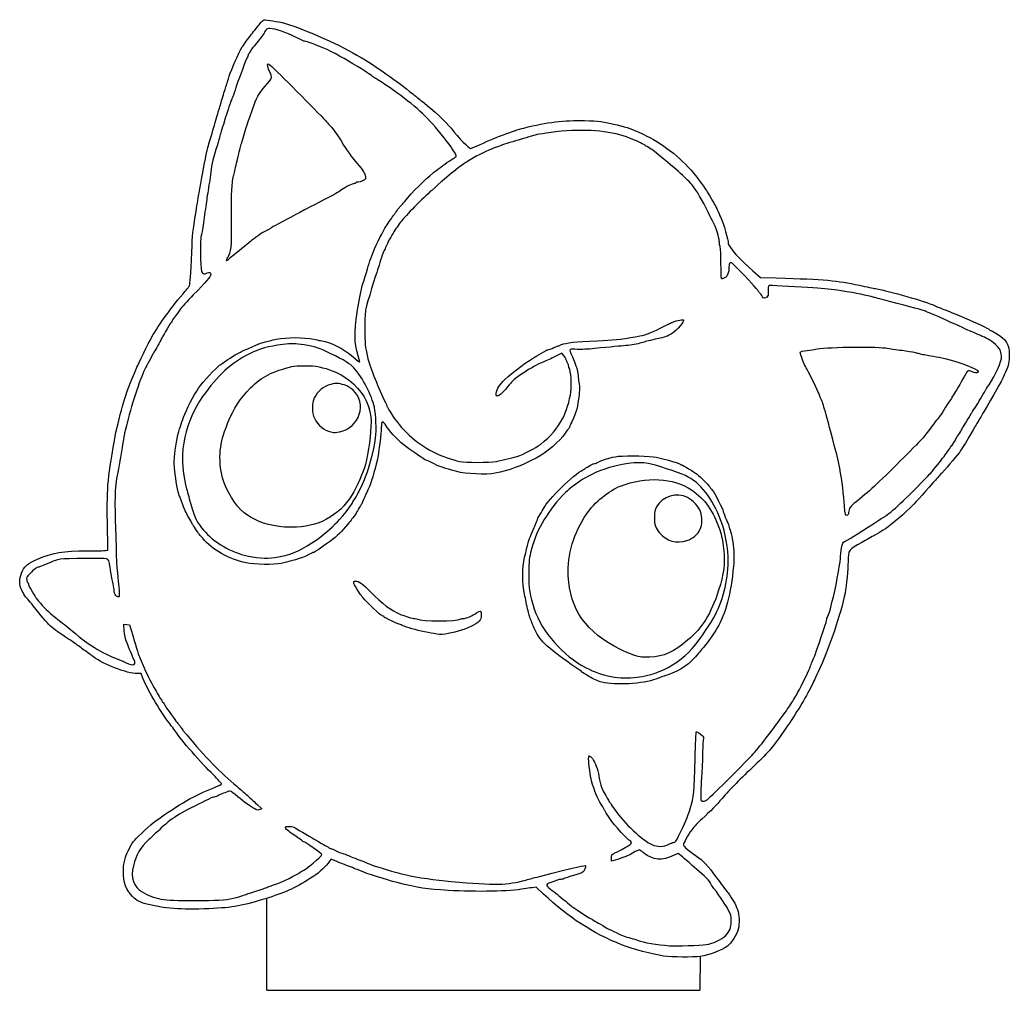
# Model space of a CAD drawing. Header units: millimetres. Extents: x -16 to 167, y 0 to 179.
import ezdxf

# ---------------------------------------------------------------- set-up
doc = ezdxf.new("R2010")
doc.units = ezdxf.units.MM
doc.layers.get('0').update_dxf_attribs({"linetype": 'CONTINUOUS'})

msp = doc.modelspace()

# ---------------------------------------------------------------- linework, layer by layer
for p, q in [((119.8, 133.02), (121.18, 131.84)), ((121.18, 131.84), (124.08, 131.75)), ((84.47, 117.85), (83.28, 117.22)), ((84.85, 117.39), (84.47, 117.85)), ((0.59, 81.45), (0.53, 86.63)), ((0.19, 81.37), (0.59, 81.45)), ((3.66, 66.53), (3.58, 67.73)), ((3.58, 67.73), (4.11, 67.69)), ((4.11, 67.69), (4.63, 67.64)), ((4.63, 67.64), (4.92, 66.62)), ((61.12, 65.94), (61.12, 65.94)), ((6.75, 58.61), (6.07, 58.61)), ((7.11, 57.76), (6.75, 58.61)), ((91.88, 57.03), (91.88, 57.03)), ((28.13, 34.49), (29.06, 33.64)), ((29.06, 33.64), (28.69, 33.48)), ((41.87, 24.33), (41.59, 23.92)), ((42.61, 24.01), (41.87, 24.33)), ((93.64, 23.97), (93.65, 24.55)), ((94.08, 24.06), (93.64, 23.97)), ((105.98, 25.37), (105.25, 25.02)), ((106.77, 24.73), (105.98, 25.37)), ((79.74, 19.13), (78.99, 19.04)), ((81.09, 17.86), (79.74, 19.13)), ((30, 0.09), (30, 17.09)), ((111.16, 8.53), (111.16, 8.53)), ((110.03, 6.35), (110, 0.09)), ((30, 0.09), (110, 0.09))]:
    msp.add_line(p, q)
for points in [[(28.72, 178.72), (29.04, 179.13), (29.4, 179.45), (29.53, 179.45)], [(29.53, 179.45), (29.91, 179.45), (32.3, 179.07), (32.81, 178.93)], [(27.1, 176.72), (27.67, 177.42), (28.39, 178.32), (28.72, 178.72)], [(29.81, 177.54), (29.67, 177.36), (29.56, 177.17), (29.56, 177.11)], [(30.62, 177.85), (30.18, 177.87), (30.01, 177.81), (29.81, 177.54)], [(35.26, 176.25), (33.69, 177.06), (31.48, 177.82), (30.62, 177.85)], [(32.81, 178.93), (36.09, 178.08), (42.9, 175.12), (46.63, 172.92)], [(25.45, 174.43), (25.8, 174.99), (26.54, 176.02), (27.1, 176.72)], [(29.56, 177.11), (29.55, 176.97), (28.14, 175.13), (27.39, 174.3)], [(36.84, 175.52), (36.76, 175.52), (36.05, 175.85), (35.26, 176.25)], [(39.1, 174.79), (38.55, 175.03), (37.04, 175.52), (36.84, 175.52)], [(23.04, 169), (23.48, 170.45), (24.71, 173.24), (25.45, 174.43)], [(27.39, 174.3), (27.09, 173.96), (26.85, 173.58), (26.84, 173.45)], [(40.01, 174.42), (39.75, 174.52), (39.34, 174.69), (39.1, 174.79)], [(45.86, 171.34), (43.82, 172.6), (41.17, 174), (40.01, 174.42)], [(26.31, 172.37), (26.16, 172.12), (25.85, 171.34), (25.61, 170.63)], [(26.57, 173.01), (26.57, 172.91), (26.45, 172.62), (26.31, 172.37)], [(26.7, 173.21), (26.63, 173.21), (26.57, 173.12), (26.57, 173.01)], [(26.84, 173.45), (26.84, 173.32), (26.78, 173.21), (26.7, 173.21)], [(46.63, 172.92), (47.25, 172.56), (47.78, 172.26), (47.81, 172.26)], [(47.81, 172.26), (47.88, 172.26), (50.81, 170.3), (51.96, 169.48)], [(25.61, 170.63), (25.37, 169.92), (25.07, 169.1), (24.94, 168.8)], [(30.57, 169.75), (30.18, 170.6), (30.02, 171.31), (30.23, 171.31)], [(30.23, 171.31), (30.31, 171.31), (30.76, 170.96), (31.22, 170.52)], [(31.22, 170.52), (32.49, 169.34), (40.45, 161.28), (41, 160.62)], [(49.53, 168.99), (49.08, 169.35), (48.42, 169.77), (45.86, 171.34)], [(22.35, 166.83), (22.57, 167.46), (22.88, 168.44), (23.04, 169)], [(24.94, 168.8), (24.81, 168.5), (24.51, 167.67), (24.28, 166.96)], [(29.71, 167.19), (30.28, 167.82), (30.78, 168.5), (30.82, 168.7)], [(30.82, 168.7), (30.86, 168.93), (30.77, 169.33), (30.57, 169.75)], [(50.11, 168.59), (50.07, 168.59), (49.8, 168.77), (49.53, 168.99)], [(54.74, 165.43), (53.46, 166.39), (50.23, 168.59), (50.11, 168.59)], [(51.96, 169.48), (54.11, 167.97), (55.34, 167.04), (56.97, 165.74)], [(21.54, 164.18), (21.78, 165), (22.14, 166.19), (22.35, 166.83)], [(24.28, 166.96), (24.06, 166.24), (23.8, 165.48), (23.71, 165.26)], [(27.39, 163.03), (28.01, 164.94), (28.56, 165.92), (29.71, 167.19)], [(23.71, 165.26), (23.62, 165.04), (23.47, 164.68), (23.37, 164.45)], [(63.31, 156.89), (60.07, 161.05), (58.5, 162.61), (54.74, 165.43)], [(56.97, 165.74), (57.67, 165.18), (58.47, 164.54), (58.75, 164.32)], [(20.91, 162.08), (21.02, 162.41), (21.31, 163.36), (21.54, 164.18)], [(23.37, 164.45), (23.19, 164.02), (23.02, 163.5), (21.96, 160.1)], [(26.84, 161.43), (26.91, 161.6), (27.16, 162.32), (27.39, 163.03)], [(58.75, 164.32), (60.77, 162.71), (63.1, 160.53), (64.02, 159.39)], [(20.44, 160.45), (20.58, 161.01), (20.8, 161.74), (20.91, 162.08)], [(25.55, 157.39), (26.25, 159.87), (26.5, 160.64), (26.84, 161.43)], [(19.63, 157.67), (19.93, 158.64), (20.29, 159.89), (20.44, 160.45)], [(21.96, 160.1), (21.58, 158.89), (21.27, 157.85), (21.27, 157.78)], [(41, 160.62), (41.26, 160.31), (41.58, 159.94), (41.72, 159.81)], [(41.72, 159.81), (42.1, 159.43), (43.53, 157.46), (43.77, 157)], [(64.02, 159.39), (65.5, 157.56), (67.31, 155.69), (67.6, 155.69)], [(68.83, 156.15), (71.86, 157.56), (75.51, 158.95), (77.49, 159.45)], [(77.49, 159.45), (81.82, 160.54), (84.88, 160.91), (88.69, 160.81)], [(88.69, 160.81), (91.39, 160.74), (91.98, 160.66), (94.71, 160.02)], [(94.71, 160.02), (96.68, 159.55), (97.41, 159.29), (99.41, 158.35)], [(18.9, 155.09), (19.01, 155.55), (19.34, 156.71), (19.63, 157.67)], [(21.27, 157.78), (21.27, 157.71), (21.05, 156.98), (20.79, 156.16)], [(25.21, 156.24), (25.27, 156.42), (25.42, 156.94), (25.55, 157.39)], [(76.81, 157.33), (75.95, 157.1), (73.68, 156.39), (73.31, 156.23)], [(78.91, 157.95), (78.16, 157.71), (77.72, 157.58), (76.81, 157.33)], [(80.27, 158.28), (79.9, 158.22), (79.28, 158.07), (78.91, 157.95)], [(84.41, 158.84), (82.86, 158.71), (82.35, 158.64), (80.27, 158.28)], [(97, 157.59), (94.03, 158.82), (89.58, 159.27), (84.41, 158.84)], [(97.61, 157.35), (97.45, 157.41), (97.17, 157.52), (97, 157.59)], [(99.89, 156.2), (99.88, 156.3), (98.33, 157.08), (97.61, 157.35)], [(99.41, 158.35), (103.06, 156.63), (106.21, 154.2), (108.86, 151.07)], [(20.79, 156.16), (20.17, 154.27), (19.79, 152.67), (19.62, 151.29)], [(24.4, 152.98), (24.82, 154.82), (25.01, 155.6), (25.21, 156.24)], [(43.77, 157), (44.07, 156.4), (45.54, 154.23), (46.04, 153.64)], [(64.99, 154.29), (64.99, 154.52), (64.22, 155.73), (63.31, 156.89)], [(67.6, 155.69), (67.73, 155.69), (68.28, 155.9), (68.83, 156.15)], [(71.85, 155.7), (71.07, 155.45), (68.56, 154.23), (67.85, 153.74)], [(73.31, 156.23), (72.8, 156.02), (72.42, 155.88), (71.85, 155.7)], [(100.03, 156.1), (99.95, 156.1), (99.89, 156.15), (99.89, 156.2)], [(105.52, 151.83), (103.05, 154.02), (100.38, 156.1), (100.03, 156.1)], [(17.48, 147.48), (17.73, 149.02), (18.7, 154.2), (18.9, 155.09)], [(46.04, 153.64), (47.68, 151.7), (47.99, 151.27), (48.15, 150.7)], [(62.89, 152.79), (63.34, 153.13), (63.99, 153.56), (64.35, 153.74)], [(64.35, 153.74), (64.71, 153.93), (64.99, 154.16), (64.99, 154.29)], [(67.85, 153.74), (67.51, 153.51), (67.02, 153.21), (66.76, 153.07)], [(23.85, 150.6), (23.92, 150.9), (24.17, 151.97), (24.4, 152.98)], [(55.96, 146.46), (57.83, 148.63), (59.65, 150.36), (61.48, 151.73)], [(66.76, 153.07), (65.84, 152.57), (63.84, 150.94), (60.45, 147.92)], [(61.48, 151.73), (61.81, 151.97), (62.44, 152.45), (62.89, 152.79)], [(106.92, 150.6), (106.82, 150.68), (106.2, 151.23), (105.52, 151.83)], [(19.62, 151.29), (19.55, 150.69), (19.44, 149.86), (19.37, 149.45)], [(23.47, 142.66), (23.44, 147.55), (23.52, 149.24), (23.85, 150.6)], [(48.2, 150.04), (48.11, 149.81), (47.3, 149.45), (46.86, 149.45)], [(48.15, 150.7), (48.22, 150.45), (48.24, 150.15), (48.2, 150.04)], [(108.67, 148.78), (108.23, 149.31), (107.18, 150.4), (106.92, 150.6)], [(108.86, 151.07), (109.44, 150.39), (111.29, 147.86), (111.29, 147.76)], [(19.37, 149.45), (19.15, 148.05), (18.95, 146.67), (18.83, 145.85)], [(46.14, 149.18), (45.8, 149.18), (44.53, 148.55), (43.8, 148.01)], [(46.46, 149.31), (46.41, 149.24), (46.27, 149.18), (46.14, 149.18)], [(46.86, 149.45), (46.69, 149.45), (46.51, 149.39), (46.46, 149.31)], [(111.59, 143.75), (110.36, 146.25), (109.4, 147.89), (108.67, 148.78)], [(16.91, 144.02), (17.14, 145.4), (17.4, 146.96), (17.48, 147.48)], [(43.8, 148.01), (43.11, 147.51), (42.58, 147.21), (39.47, 145.61)], [(54.49, 144.77), (54.63, 144.92), (55.29, 145.68), (55.96, 146.46)], [(60.45, 147.92), (58.81, 146.46), (55.57, 143.18), (54.79, 142.18)], [(111.29, 147.76), (111.29, 147.74), (111.64, 147.15), (112.06, 146.45)], [(112.06, 146.45), (112.48, 145.75), (112.99, 144.81), (113.19, 144.36)], [(18.83, 145.85), (18.77, 145.4), (18.65, 144.55), (18.56, 143.95)], [(39.47, 145.61), (38.31, 145.02), (36.93, 144.3), (36.41, 144.02)], [(53.92, 144.01), (54.1, 144.27), (54.35, 144.62), (54.49, 144.77)], [(16.12, 136.48), (16.27, 140.07), (16.27, 140.12), (16.91, 144.02)], [(18.56, 143.95), (18.35, 142.47), (18.18, 141.24), (18.05, 140.35)], [(22.77, 135.5), (23.46, 136.67), (23.49, 137.06), (23.47, 142.66)], [(36.41, 144.02), (35.54, 143.54), (34.75, 143.13), (32, 141.67)], [(52.81, 142.46), (53.05, 142.83), (53.33, 143.22), (53.43, 143.33)], [(53.43, 143.33), (53.53, 143.43), (53.75, 143.74), (53.92, 144.01)], [(112.94, 141), (112.88, 141.13), (112.27, 142.36), (111.59, 143.75)], [(113.19, 144.36), (113.4, 143.91), (113.69, 143.27), (113.84, 142.93)], [(113.84, 142.93), (114.36, 141.77), (115.23, 138.76), (115.23, 138.13)], [(30.62, 140.88), (30.42, 140.74), (30.23, 140.62), (30.19, 140.62)], [(32, 141.67), (31.44, 141.38), (30.82, 141.02), (30.62, 140.88)], [(49.62, 136.41), (50.33, 138.17), (51.47, 140.46), (52.04, 141.3)], [(52.04, 141.3), (52.23, 141.56), (52.57, 142.08), (52.81, 142.46)], [(54.79, 142.18), (54.38, 141.66), (53.71, 140.68), (53.31, 140.01)], [(113.6, 138.33), (113.6, 138.74), (113.14, 140.59), (112.94, 141)], [(17.83, 139.44), (17.78, 139.35), (17.73, 138.04), (17.73, 136.54)], [(18.05, 140.35), (17.99, 139.94), (17.89, 139.53), (17.83, 139.44)], [(27.76, 139.09), (27.56, 138.96), (27.19, 138.68), (26.95, 138.46)], [(28.31, 139.5), (28.21, 139.41), (27.96, 139.22), (27.76, 139.09)], [(30.19, 140.62), (30.07, 140.62), (28.5, 139.69), (28.31, 139.5)], [(53.31, 140.01), (52.62, 138.88), (52.44, 138.53), (51.92, 137.34)], [(26.95, 138.46), (26.39, 137.96), (24.41, 136.36), (23.66, 135.79)], [(51.92, 137.34), (51.81, 137.09), (51.59, 136.6), (51.43, 136.25)], [(113.74, 137.56), (113.67, 137.76), (113.6, 138.11), (113.6, 138.33)], [(113.89, 134.35), (113.88, 135.94), (113.82, 137.35), (113.74, 137.56)], [(115.23, 138.13), (115.23, 137.52), (117.5, 134.99), (119.8, 133.02)], [(15.68, 130.3), (15.84, 130.73), (15.95, 132.2), (16.12, 136.48)], [(17.73, 136.54), (17.72, 132.68), (17.91, 132.09), (18.96, 132.67)], [(22.49, 134.98), (22.49, 135.01), (22.62, 135.25), (22.77, 135.5)], [(23.66, 135.79), (23.36, 135.56), (23.02, 135.27), (22.92, 135.15)], [(48.16, 132), (48.78, 134.22), (48.96, 134.75), (49.62, 136.41)], [(51.43, 136.25), (51.28, 135.9), (51.02, 135.14), (50.86, 134.56)], [(22.92, 135.15), (22.75, 134.94), (22.49, 134.84), (22.49, 134.98)], [(50.86, 134.56), (50.7, 133.97), (50.51, 133.37), (50.45, 133.22)], [(114.12, 131.6), (113.92, 131.51), (113.9, 131.75), (113.89, 134.35)], [(115.37, 133.75), (115.37, 132.76), (115.09, 131.96), (114.7, 131.82)], [(115.58, 134.52), (115.45, 134.41), (115.37, 134.12), (115.37, 133.75)], [(116.97, 133.48), (115.96, 134.51), (115.75, 134.67), (115.58, 134.52)], [(120.78, 129.33), (120.72, 129.52), (118.82, 131.59), (116.97, 133.48)], [(19.64, 132.35), (19.64, 132.03), (18.74, 130.99), (16.4, 128.61)], [(18.96, 132.67), (19.34, 132.88), (19.64, 132.74), (19.64, 132.35)], [(47.74, 130.64), (47.8, 130.79), (47.99, 131.4), (48.16, 132)], [(50.45, 133.22), (50.18, 132.57), (48.5, 127.04), (48.27, 126.03)], [(114.7, 131.82), (114.51, 131.75), (114.25, 131.65), (114.12, 131.6)], [(124.08, 131.75), (133.25, 131.46), (135.2, 131.29), (139.47, 130.38)], [(15.11, 129.49), (15.35, 129.75), (15.61, 130.12), (15.68, 130.3)], [(46.51, 124.13), (46.71, 125.91), (47.5, 130.1), (47.74, 130.64)], [(122.97, 130.35), (122.64, 130.37), (122.63, 130.35), (122.63, 129.4)], [(130.85, 129.89), (128.54, 130.01), (123.77, 130.28), (122.97, 130.35)], [(136.07, 129.37), (134.27, 129.66), (133.25, 129.76), (130.85, 129.89)], [(139.47, 130.38), (140.74, 130.11), (142.08, 129.83), (142.46, 129.77)], [(12.01, 125.68), (12.48, 126.34), (14.67, 129.03), (15.11, 129.49)], [(16.4, 128.61), (15.3, 127.49), (14.17, 126.23), (13.9, 125.82)], [(121.16, 128.82), (120.98, 129.01), (120.82, 129.24), (120.78, 129.33)], [(121.56, 128.23), (121.52, 128.36), (121.34, 128.63), (121.16, 128.82)], [(122.36, 128.21), (122, 127.93), (121.65, 127.94), (121.56, 128.23)], [(122.63, 129.4), (122.63, 128.58), (122.59, 128.38), (122.36, 128.21)], [(142.18, 128.14), (140.71, 128.55), (139.11, 128.87), (136.07, 129.37)], [(145.04, 127.39), (143.77, 127.72), (142.48, 128.06), (142.18, 128.14)], [(142.46, 129.77), (145.03, 129.31), (151.59, 127.42), (153.32, 126.64)], [(151.69, 125.57), (151.4, 125.7), (148.9, 126.38), (145.04, 127.39)], [(153.32, 126.64), (153.77, 126.44), (154.65, 126.07), (155.29, 125.83)], [(8.77, 120.85), (9.33, 121.86), (10.49, 123.64), (11.21, 124.6)], [(11.21, 124.6), (11.52, 125.01), (11.88, 125.5), (12.01, 125.68)], [(12.92, 124.47), (12.66, 124.13), (12.45, 123.78), (12.45, 123.68)], [(13.9, 125.82), (13.62, 125.41), (13.18, 124.8), (12.92, 124.47)], [(48.27, 126.03), (48.15, 125.48), (48.09, 124.28), (48.09, 122.36)], [(152.91, 125.07), (152.39, 125.28), (151.84, 125.5), (151.69, 125.57)], [(155.38, 123.97), (154.55, 124.37), (153.43, 124.86), (152.91, 125.07)], [(155.29, 125.83), (155.92, 125.58), (156.63, 125.3), (156.85, 125.2)], [(156.85, 125.2), (157.08, 125.11), (157.74, 124.83), (158.33, 124.6)], [(158.33, 124.6), (160.02, 123.92), (162.86, 122.61), (163.29, 122.3)], [(12.34, 123.52), (12.27, 123.52), (11.92, 122.98), (11.56, 122.33)], [(12.45, 123.68), (12.45, 123.59), (12.4, 123.52), (12.34, 123.52)], [(47.17, 116.26), (46.2, 119.34), (46.1, 120.56), (46.51, 124.13)], [(102.63, 122.44), (103.7, 122.98), (104.7, 123.46), (104.85, 123.52)], [(104.85, 123.52), (105.9, 123.92), (106.84, 124.12), (106.99, 123.97)], [(106.99, 123.97), (107.2, 123.76), (105.75, 122.03), (104.91, 121.52)], [(156.98, 123.24), (156.94, 123.24), (156.22, 123.57), (155.38, 123.97)], [(158.48, 122.56), (157.7, 122.94), (157.03, 123.24), (156.98, 123.24)], [(159.97, 121.89), (159.93, 121.89), (159.25, 122.19), (158.48, 122.56)], [(6, 115.23), (6.13, 115.64), (8.14, 119.73), (8.77, 120.85)], [(10.65, 120.73), (10.52, 120.51), (10.25, 119.99), (10.05, 119.58)], [(11.56, 122.33), (11.19, 121.67), (10.78, 120.96), (10.65, 120.73)], [(31.73, 120.4), (33.61, 120.81), (36.8, 120.81), (38.69, 120.4)], [(48.09, 122.36), (48.09, 119.65), (48.15, 119.01), (48.59, 117.13)], [(91.06, 120.12), (94.11, 120.25), (94.91, 120.34), (98.4, 120.92)], [(98.4, 120.92), (99.79, 121.14), (100.69, 121.47), (102.63, 122.44)], [(104.91, 121.52), (103.89, 120.88), (103.83, 120.86), (101.72, 120.39)], [(160.96, 121.47), (160.47, 121.7), (160.02, 121.89), (159.97, 121.89)], [(162.14, 120.94), (161.99, 121), (161.46, 121.23), (160.96, 121.47)], [(164.98, 119.07), (163.9, 120.09), (163.27, 120.5), (162.14, 120.94)], [(163.29, 122.3), (163.5, 122.15), (163.71, 122.02), (163.75, 122.02)], [(163.75, 122.02), (163.79, 122.02), (164.21, 121.8), (164.67, 121.53)], [(164.67, 121.53), (166.62, 120.39), (167.16, 119.48), (167.14, 117.41)], [(10.05, 119.58), (9.84, 119.17), (9.52, 118.59), (9.32, 118.29)], [(25.83, 118.39), (26.13, 118.5), (26.73, 118.76), (27.18, 118.97)], [(32.96, 119.43), (30.11, 119.08), (28.78, 118.7), (26.65, 117.66)], [(27.18, 118.97), (27.63, 119.17), (28.12, 119.39), (28.27, 119.45)], [(28.27, 119.45), (28.75, 119.65), (29.88, 120), (30.51, 120.14)], [(30.51, 120.14), (30.84, 120.21), (31.39, 120.33), (31.73, 120.4)], [(36.9, 119.37), (35.22, 119.62), (34.51, 119.63), (32.96, 119.43)], [(41.84, 117.74), (39.71, 118.78), (38.75, 119.1), (36.9, 119.37)], [(38.69, 120.4), (39.04, 120.32), (39.59, 120.21), (39.91, 120.15)], [(39.91, 120.15), (42.17, 119.71), (44.02, 118.78), (46, 117.08)], [(82.68, 118.71), (83.15, 118.91), (83.65, 119.11), (83.8, 119.17)], [(83.8, 119.17), (83.95, 119.22), (84.22, 119.33), (84.41, 119.41)], [(84.41, 119.41), (85.27, 119.77), (86.92, 119.95), (91.06, 120.12)], [(96.29, 119.22), (95.37, 119.15), (93.6, 118.99), (90.52, 118.68)], [(99.21, 119.75), (98.44, 119.5), (97.34, 119.3), (96.29, 119.22)], [(101.72, 120.39), (100.44, 120.11), (99.8, 119.94), (99.21, 119.75)], [(131.32, 118.58), (132.73, 118.94), (141.83, 119.09), (144.29, 118.8)], [(165.74, 117.24), (165.74, 117.81), (165.36, 118.71), (164.98, 119.07)], [(9.32, 118.29), (9.12, 117.99), (8.74, 117.31), (8.48, 116.78)], [(26.65, 117.66), (23.47, 116.08), (20.88, 113.7), (18.12, 109.8)], [(22.41, 116.4), (23.23, 117), (25.12, 118.1), (25.83, 118.39)], [(46.08, 115.1), (45.43, 115.82), (44.26, 116.55), (41.84, 117.74)], [(46, 117.08), (46.73, 116.45), (47.22, 116.11), (47.17, 116.26)], [(48.59, 117.13), (48.96, 115.54), (50.36, 111.95), (51.69, 109.15)], [(73.92, 112.93), (75.49, 114.37), (78.34, 116.5), (79.86, 117.35)], [(79.86, 117.35), (80.46, 117.68), (81.15, 118.08), (81.39, 118.22)], [(83.28, 117.22), (82.62, 116.87), (81.61, 116.4), (81.03, 116.18)], [(81.39, 118.22), (81.63, 118.37), (81.83, 118.46), (81.83, 118.42)], [(81.83, 118.42), (81.83, 118.39), (82.21, 118.52), (82.68, 118.71)], [(85.22, 116.83), (85.22, 116.89), (85.05, 117.14), (84.85, 117.39)], [(86.06, 118.5), (85.91, 118.41), (85.99, 118.14), (86.43, 117.15)], [(87.33, 118.54), (86.73, 118.59), (86.16, 118.57), (86.06, 118.5)], [(86.43, 117.15), (86.74, 116.47), (86.99, 115.82), (86.99, 115.72)], [(90.52, 118.68), (89.33, 118.56), (87.94, 118.5), (87.33, 118.54)], [(128.54, 118.02), (128.54, 118.1), (129.1, 118.24), (129.79, 118.34)], [(129.63, 115.1), (129.29, 115.6), (128.54, 117.59), (128.54, 118.02)], [(129.79, 118.34), (130.49, 118.43), (131.17, 118.54), (131.32, 118.58)], [(144.29, 118.8), (145, 118.71), (146.37, 118.51), (147.34, 118.36)], [(147.34, 118.36), (148.31, 118.2), (149.32, 118.04), (149.58, 118)], [(149.58, 118), (149.85, 117.96), (150.18, 117.88), (150.33, 117.81)], [(150.33, 117.81), (150.48, 117.75), (150.85, 117.66), (151.15, 117.61)], [(151.15, 117.61), (151.44, 117.56), (151.96, 117.47), (152.3, 117.41)], [(152.3, 117.41), (152.64, 117.35), (153.5, 117.2), (154.21, 117.08)], [(154.21, 117.08), (156.82, 116.64), (161.4, 114.96), (161.4, 114.45)], [(167.14, 117.41), (167.11, 115.26), (166.73, 114.4), (163.05, 108.04)], [(163.41, 112.01), (164.64, 113.84), (165.74, 116.31), (165.74, 117.24)], [(7.65, 115.22), (6.78, 113.69), (5.15, 108.9), (4.16, 104.91)], [(5.52, 114.15), (5.73, 114.56), (5.94, 115.05), (6, 115.23)], [(8.48, 116.78), (8.21, 116.25), (7.84, 115.54), (7.65, 115.22)], [(17.37, 111.36), (18.23, 112.58), (20.55, 115.09), (21.27, 115.59)], [(21.27, 115.59), (21.53, 115.77), (22.05, 116.13), (22.41, 116.4)], [(26.99, 111.42), (29.04, 113.48), (31.01, 114.49), (34.61, 115.35)], [(34.61, 115.35), (35.44, 115.55), (38.58, 115.55), (39.43, 115.35)], [(39.43, 115.35), (40.78, 115.04), (41.19, 114.92), (42.25, 114.52)], [(79.34, 115.37), (78.99, 115.14), (78.67, 114.96), (78.63, 114.96)], [(81.03, 116.18), (80.46, 115.96), (79.7, 115.59), (79.34, 115.37)], [(85.5, 116.15), (85.35, 116.46), (85.22, 116.76), (85.22, 116.83)], [(85.77, 115.37), (85.77, 115.49), (85.65, 115.84), (85.5, 116.15)], [(85.88, 115.02), (85.82, 115.09), (85.77, 115.25), (85.77, 115.37)], [(86.99, 115.72), (86.99, 115.61), (87.04, 115.49), (87.11, 115.45)], [(87.11, 115.45), (87.17, 115.41), (87.26, 115.11), (87.31, 114.8)], [(3.5, 108.65), (3.91, 110.06), (5.1, 113.29), (5.52, 114.15)], [(42.25, 114.52), (43.45, 114.06), (45.02, 113.07), (46.04, 112.12)], [(49.86, 107.83), (49.39, 110.06), (47.71, 113.29), (46.08, 115.1)], [(77.03, 113.95), (75.83, 113.14), (75.36, 112.73), (74.77, 111.97)], [(78.63, 114.96), (78.59, 114.96), (77.87, 114.5), (77.03, 113.95)], [(86.17, 110.71), (86.33, 111.86), (86.14, 114.74), (85.88, 115.02)], [(87.31, 114.8), (87.81, 111.4), (87.81, 111.36), (87.67, 110.14)], [(131.8, 110.75), (131.44, 111.65), (129.96, 114.62), (129.63, 115.1)], [(159.1, 114.03), (158.47, 112.84), (157.48, 111.13), (157.03, 110.45)], [(160.68, 114.25), (159.61, 114.74), (159.46, 114.72), (159.1, 114.03)], [(161.4, 114.45), (161.4, 114.19), (161.02, 114.09), (160.68, 114.25)], [(41.84, 112.06), (40.37, 111.67), (39.43, 110.91), (38.76, 109.55)], [(44.3, 111.95), (43.26, 112.29), (42.79, 112.31), (41.84, 112.06)], [(45.93, 110.99), (45.4, 111.47), (44.95, 111.74), (44.3, 111.95)], [(46.04, 112.12), (48.09, 110.2), (49.22, 107.72), (49.24, 105.12)], [(72.36, 110.39), (72.5, 111.25), (73.02, 112.1), (73.92, 112.93)], [(74.77, 111.97), (73.82, 110.74), (72.96, 109.94), (72.58, 109.94)], [(162.76, 110.97), (162.76, 111), (163.05, 111.47), (163.41, 112.01)], [(14.62, 106), (15.08, 107.35), (16.52, 110.15), (17.37, 111.36)], [(18.12, 109.8), (16.6, 107.65), (15.45, 105.02), (14.83, 102.31)], [(22.75, 104.84), (23.9, 107.72), (25.02, 109.45), (26.99, 111.42)], [(43.43, 103.3), (47.12, 104.08), (48.58, 108.57), (45.93, 110.99)], [(72.58, 109.94), (72.33, 109.94), (72.3, 109.99), (72.36, 110.39)], [(84.68, 105.8), (85.26, 106.84), (85.96, 109.15), (86.17, 110.71)], [(87.67, 110.14), (87.4, 107.76), (87.22, 107.11), (86.32, 105.17)], [(132.35, 109.44), (132.21, 109.75), (131.97, 110.34), (131.8, 110.75)], [(157.03, 110.45), (156.74, 110.03), (156.51, 109.64), (156.51, 109.6)], [(161.4, 108.62), (161.4, 108.66), (161.7, 109.19), (162.08, 109.8)], [(162.08, 109.8), (162.45, 110.41), (162.76, 110.94), (162.76, 110.97)], [(2.12, 103.22), (2.24, 103.86), (3.11, 107.29), (3.5, 108.65)], [(38.76, 109.55), (38.32, 108.64), (38.32, 106.75), (38.77, 105.83)], [(51.69, 109.15), (51.99, 108.54), (52.23, 107.98), (52.23, 107.92)], [(52.23, 107.92), (52.23, 107.86), (52.71, 107.08), (53.29, 106.19)], [(135.27, 99.08), (133.09, 107.48), (132.85, 108.31), (132.35, 109.44)], [(155.69, 108.32), (155.25, 107.66), (154.88, 107.08), (154.88, 107.03)], [(156.51, 109.6), (156.51, 109.55), (156.14, 108.98), (155.69, 108.32)], [(160.79, 107.68), (161.12, 108.16), (161.4, 108.58), (161.4, 108.62)], [(163.05, 108.04), (162.64, 107.33), (161.94, 106.15), (161.5, 105.41)], [(50.07, 102.11), (50.27, 103.74), (50.17, 106.37), (49.86, 107.83)], [(53.29, 106.19), (55.19, 103.31), (57.99, 100.89), (61.33, 99.26)], [(154.48, 106.43), (154.26, 106.16), (153.57, 105.26), (152.96, 104.44)], [(154.88, 107.03), (154.88, 106.97), (154.7, 106.71), (154.48, 106.43)], [(159.39, 105.42), (159.82, 106.11), (160.18, 106.7), (160.18, 106.74)], [(160.18, 106.74), (160.18, 106.77), (160.45, 107.19), (160.79, 107.68)], [(4.16, 104.91), (4.01, 104.28), (3.82, 103.55), (3.76, 103.28)], [(12.98, 99.19), (13.18, 101.14), (13.6, 103.23), (14.01, 104.3)], [(14.01, 104.3), (14.18, 104.75), (14.45, 105.51), (14.62, 106)], [(21.39, 99.86), (21.58, 101.55), (21.88, 102.66), (22.75, 104.84)], [(38.77, 105.83), (39.44, 104.47), (40.56, 103.54), (41.82, 103.29)], [(49.24, 105.12), (49.25, 103.14), (48.76, 99.42), (48.2, 97.24)], [(51.22, 105.01), (51.19, 104.92), (51.13, 104.26), (51.09, 103.56)], [(52.23, 104.12), (51.65, 105.03), (51.32, 105.33), (51.22, 105.01)], [(80.52, 100.98), (82.62, 102.67), (83.5, 103.68), (84.68, 105.8)], [(86.32, 105.17), (86.09, 104.67), (85.9, 104.2), (85.9, 104.12)], [(152.96, 104.44), (152.34, 103.62), (151.56, 102.61), (151.22, 102.21)], [(158.15, 103.32), (158.39, 103.78), (158.95, 104.73), (159.39, 105.42)], [(161.5, 105.41), (161.06, 104.68), (160.59, 103.88), (160.46, 103.65)], [(0.53, 86.63), (0.44, 93.45), (0.57, 94.8), (2.12, 103.22)], [(3.76, 103.28), (3.63, 102.81), (3.59, 102.58), (3.08, 99.28)], [(41.82, 103.29), (42.62, 103.13), (42.63, 103.13), (43.43, 103.3)], [(51.09, 103.56), (51.01, 102.04), (50.68, 99.56), (50.35, 97.99)], [(55.9, 100.42), (54.48, 101.47), (52.92, 103.05), (52.23, 104.12)], [(85.11, 103.06), (84.06, 101.52), (81.63, 99.43), (79.73, 98.43)], [(85.79, 103.94), (85.73, 103.92), (85.42, 103.52), (85.11, 103.06)], [(85.9, 104.12), (85.9, 104.05), (85.85, 103.97), (85.79, 103.94)], [(157.46, 102.34), (157.46, 102.41), (157.51, 102.47), (157.58, 102.47)], [(157.58, 102.47), (157.64, 102.47), (157.9, 102.85), (158.15, 103.32)], [(160.46, 103.65), (159.35, 101.71), (158.56, 100.4), (158.16, 99.82)], [(14.83, 102.31), (14.22, 99.59), (14.28, 96.15), (14.98, 93.51)], [(47.92, 94.19), (48.76, 96.09), (49.81, 99.95), (50.07, 102.11)], [(76.25, 98.76), (77.48, 99.16), (79.66, 100.29), (80.52, 100.98)], [(151.22, 102.21), (150.49, 101.34), (145.14, 95.99), (142.79, 93.78)], [(155.96, 99.96), (156.22, 100.33), (156.46, 100.67), (156.51, 100.7)], [(156.51, 100.7), (156.66, 100.83), (157.46, 102.2), (157.46, 102.34)], [(3.08, 99.28), (2.92, 98.31), (2.77, 97.36), (2.73, 97.17)], [(12.98, 96.07), (12.85, 97.28), (12.85, 97.96), (12.98, 99.19)], [(21.81, 94.82), (21.39, 96.27), (21.23, 98.33), (21.39, 99.86)], [(59.26, 98.12), (59.14, 98.12), (57.19, 99.46), (55.9, 100.42)], [(61.33, 99.26), (62.06, 98.9), (64.46, 98.1), (65.6, 97.84)], [(72.39, 97.83), (73.58, 98.05), (75.46, 98.5), (76.25, 98.76)], [(94.39, 98.7), (95.43, 98.92), (99.65, 98.91), (101.38, 98.68)], [(136.48, 92.08), (136.27, 94.35), (135.81, 97.02), (135.27, 99.08)], [(153.86, 97.19), (154.91, 98.48), (155.39, 99.12), (155.96, 99.96)], [(158.16, 99.82), (157.68, 99.13), (155.9, 97.01), (154.68, 95.68)], [(2.73, 97.17), (1.91, 93.36), (1.83, 92.11), (2.01, 85.73)], [(48.2, 97.24), (47.85, 95.88), (46.63, 93.11), (45.7, 91.6)], [(50.35, 97.99), (49.98, 96.24), (49.14, 93.48), (48.78, 92.83)], [(60.31, 97.66), (59.78, 97.92), (59.31, 98.12), (59.26, 98.12)], [(64.15, 96.21), (62.35, 96.71), (61.98, 96.85), (60.31, 97.66)], [(65.6, 97.84), (66.66, 97.59), (71.07, 97.59), (72.39, 97.83)], [(79.73, 98.43), (76.93, 96.97), (74.66, 96.13), (72.19, 95.65)], [(88.92, 96.61), (89.19, 96.83), (90.38, 97.45), (90.54, 97.45)], [(90.54, 97.45), (90.61, 97.45), (90.95, 97.57), (91.3, 97.73)], [(91.3, 97.73), (92.47, 98.25), (92.89, 98.38), (94.39, 98.7)], [(100.44, 97.47), (98.4, 97.82), (95.38, 97.39), (92.09, 96.29)], [(107.34, 95.2), (106.03, 95.8), (101.56, 97.27), (100.44, 97.47)], [(101.38, 98.68), (102.59, 98.53), (106.05, 97.55), (106.33, 97.29)], [(106.33, 97.29), (106.4, 97.23), (106.54, 97.17), (106.63, 97.17)], [(106.63, 97.17), (106.82, 97.17), (108.92, 95.9), (109.49, 95.44)], [(152.78, 95.83), (152.93, 96.03), (153.41, 96.64), (153.86, 97.19)], [(13.8, 91.54), (13.6, 92), (13.16, 94.45), (12.98, 96.07)], [(65.1, 95.94), (64.82, 96.02), (64.39, 96.14), (64.15, 96.21)], [(72.19, 95.65), (70.55, 95.33), (66.64, 95.49), (65.1, 95.94)], [(81.14, 89.18), (81.94, 90.78), (86.68, 95.42), (88.34, 96.24)], [(92.09, 96.29), (89.73, 95.5), (86.85, 93.75), (85.18, 92.09)], [(88.34, 96.24), (88.53, 96.34), (88.79, 96.5), (88.92, 96.61)], [(113.94, 86.73), (112.24, 91.16), (110.07, 93.93), (107.34, 95.2)], [(109.49, 95.44), (110.14, 94.91), (111.45, 93.6), (111.82, 93.1)], [(146.12, 89.21), (147.11, 90.06), (152.41, 95.34), (152.78, 95.83)], [(154.68, 95.68), (154.31, 95.27), (153.6, 94.48), (153.11, 93.92)], [(14.98, 93.51), (15.09, 93.1), (15.39, 91.94), (15.65, 90.93)], [(25.79, 88.34), (24.12, 89.7), (22.53, 92.3), (21.81, 94.82)], [(46.3, 90.98), (46.77, 91.71), (47.16, 92.48), (47.92, 94.19)], [(89.03, 88.07), (90.55, 90.28), (93.15, 92.43), (95.32, 93.27)], [(95.32, 93.27), (100.03, 95.08), (105.13, 94.81), (108.44, 92.56)], [(142.79, 93.78), (141.14, 92.22), (140.72, 91.86), (138.8, 90.32)], [(153.11, 93.92), (151.11, 91.63), (149.51, 89.87), (148.86, 89.24)], [(14.42, 89.98), (14.14, 90.69), (13.87, 91.39), (13.8, 91.54)], [(45.7, 91.6), (43.32, 87.72), (39.36, 85.6), (34.59, 85.65)], [(48.78, 92.83), (48.68, 92.64), (48.37, 91.94), (48.09, 91.27)], [(85.18, 92.09), (82.05, 88.99), (79.84, 85.3), (78.88, 81.6)], [(107.72, 91.14), (105.71, 92.17), (103.06, 91.38), (101.99, 89.43)], [(108.44, 92.56), (110.94, 90.86), (112.49, 88.67), (113.66, 85.16)], [(111.82, 93.1), (112.02, 92.84), (112.27, 92.52), (112.39, 92.39)], [(112.39, 92.39), (112.64, 92.11), (114.28, 88.88), (114.28, 88.66)], [(136.7, 89.61), (136.61, 90.6), (136.51, 91.71), (136.48, 92.08)], [(15.74, 87.16), (15.1, 88.24), (15.01, 88.41), (14.42, 89.98)], [(15.65, 90.93), (16.43, 87.94), (16.81, 87.03), (17.92, 85.56)], [(42.64, 86.26), (43.67, 87.29), (45.29, 89.26), (45.62, 89.88)], [(45.62, 89.88), (45.71, 90.04), (46.02, 90.54), (46.3, 90.98)], [(47.42, 89.84), (47.27, 89.63), (47, 89.17), (46.74, 88.68)], [(48.09, 91.27), (47.8, 90.6), (47.51, 89.95), (47.42, 89.84)], [(110.12, 88.54), (109.84, 89.37), (108.65, 90.66), (107.72, 91.14)], [(137.15, 87.86), (136.88, 87.82), (136.86, 87.91), (136.7, 89.61)], [(138.8, 90.32), (137.75, 89.48), (137.54, 89.16), (137.47, 88.36)], [(32.27, 85.78), (29.43, 86.22), (27.41, 87.02), (25.79, 88.34)], [(46.74, 88.68), (46.66, 88.53), (46.35, 88.07), (46.06, 87.66)], [(79.93, 86.99), (79.93, 87.05), (80.16, 87.49), (80.44, 87.96)], [(80.44, 87.96), (80.72, 88.44), (81.04, 88.99), (81.14, 89.18)], [(85.68, 76.67), (85.5, 80.57), (86.72, 84.7), (89.03, 88.07)], [(101.99, 89.43), (101.62, 88.76), (101.59, 88.58), (101.59, 87.47)], [(110.07, 85.28), (110.42, 86), (110.44, 87.6), (110.12, 88.54)], [(114.28, 88.66), (114.28, 88.5), (115.03, 86.63), (115.23, 86.28)], [(137.47, 88.36), (137.44, 88.01), (137.36, 87.89), (137.15, 87.86)], [(148.86, 89.24), (147.15, 87.6), (144.79, 85.65), (143.88, 85.12)], [(143.98, 87.53), (144.1, 87.54), (144.98, 88.22), (146.12, 89.21)], [(16.25, 86.23), (16.25, 86.28), (16.02, 86.7), (15.74, 87.16)], [(17.47, 84.41), (17.32, 84.56), (16.25, 86.16), (16.25, 86.23)], [(38.31, 82.76), (40.01, 83.87), (41.27, 84.89), (42.64, 86.26)], [(46.06, 87.66), (45.54, 86.95), (45.38, 86.74), (44.1, 85.23)], [(78.85, 84.34), (79.3, 85.33), (79.93, 86.88), (79.93, 86.99)], [(101.59, 87.47), (101.6, 86.07), (101.78, 85.55), (102.56, 84.61)], [(115.23, 79.28), (115.23, 81.71), (114.71, 84.75), (113.94, 86.73)], [(115.23, 86.28), (115.31, 86.15), (115.37, 85.95), (115.37, 85.84)], [(136.83, 83.06), (137.47, 83.38), (140.73, 85.43), (142.49, 86.6)], [(142.49, 86.6), (143.25, 87.12), (143.92, 87.53), (143.98, 87.53)], [(2.01, 85.73), (2.17, 79.91), (2.29, 77.57), (2.53, 75.72)], [(18.14, 83.62), (17.81, 84.02), (17.51, 84.37), (17.47, 84.41)], [(17.92, 85.56), (19.65, 83.28), (22.74, 81.31), (25.89, 80.48)], [(34.59, 85.65), (33.72, 85.66), (32.68, 85.72), (32.27, 85.78)], [(44.1, 85.23), (43.37, 84.38), (42.05, 83.28), (40.37, 82.14)], [(77.62, 80.13), (78.16, 82.53), (78.4, 83.35), (78.85, 84.34)], [(102.56, 84.61), (103.81, 83.11), (105.67, 82.59), (107.59, 83.21)], [(107.59, 83.21), (108.65, 83.55), (109.63, 84.37), (110.07, 85.28)], [(113.66, 85.16), (114.04, 84.03), (114.21, 83.21), (114.37, 81.72)], [(115.37, 85.84), (115.37, 85.72), (115.42, 85.52), (115.49, 85.39)], [(115.49, 85.39), (115.73, 84.96), (116.03, 83.39), (116.2, 81.79)], [(142.32, 84.21), (141.8, 83.9), (140.7, 83.29), (139.88, 82.85)], [(143.88, 85.12), (143.55, 84.93), (142.84, 84.52), (142.32, 84.21)], [(26.16, 79.09), (22.96, 79.76), (19.9, 81.49), (18.14, 83.62)], [(31.49, 80.08), (34.25, 80.51), (35.84, 81.13), (38.31, 82.76)], [(136.18, 81.81), (136.33, 82.76), (136.36, 82.82), (136.83, 83.06)], [(139.88, 82.85), (137.5, 81.6), (137.36, 81.41), (137.36, 79.34)], [(-12.35, 79.78), (-9.75, 80.92), (-7.52, 81.29), (-3.25, 81.29)], [(-3.25, 81.29), (-1.58, 81.29), (-0.03, 81.32), (0.19, 81.37)], [(25.89, 80.48), (27.76, 79.99), (29.92, 79.84), (31.49, 80.08)], [(38.28, 80.89), (36.8, 80.07), (35.49, 79.63), (32.61, 78.98)], [(38.66, 81.02), (38.58, 81.02), (38.41, 80.96), (38.28, 80.89)], [(38.96, 81.16), (38.87, 81.08), (38.74, 81.02), (38.66, 81.02)], [(40.37, 82.14), (39.69, 81.68), (39.05, 81.24), (38.96, 81.16)], [(78.88, 81.6), (78.42, 79.78), (78.4, 79.64), (78.38, 77.08)], [(114.37, 81.72), (114.67, 78.97), (114.43, 76.98), (113.46, 74.01)], [(116.2, 81.79), (116.32, 80.56), (116.32, 79.8), (116.2, 78.47)], [(135.94, 79.86), (135.98, 80.38), (136.09, 81.26), (136.18, 81.81)], [(-15.13, 77.59), (-14.62, 78.61), (-14.11, 79.01), (-12.35, 79.78)], [(-11.22, 78.66), (-11.65, 78.46), (-12.05, 78.3), (-12.11, 78.3)], [(-8.14, 79.76), (-8.75, 79.66), (-10.01, 79.21), (-11.22, 78.66)], [(0.39, 79.81), (0.02, 79.95), (-7.2, 79.91), (-8.14, 79.76)], [(1.05, 78.16), (0.84, 79.46), (0.75, 79.67), (0.39, 79.81)], [(32.61, 78.98), (31.31, 78.69), (27.81, 78.75), (26.16, 79.09)], [(77.62, 73.21), (77.18, 75.22), (77.18, 78.17), (77.62, 80.13)], [(112.49, 68.86), (114.13, 71.68), (115.23, 75.87), (115.23, 79.28)], [(133.54, 69.01), (134.04, 69.57), (135.71, 77.12), (135.94, 79.86)], [(137.36, 79.34), (137.36, 77.89), (137.08, 74.94), (136.81, 73.48)], [(-15.45, 74.4), (-15.8, 75.32), (-15.68, 76.5), (-15.13, 77.59)], [(-13.75, 77.14), (-14.39, 76.47), (-14.45, 76.35), (-14.37, 75.96)], [(-12.11, 78.3), (-12.43, 78.3), (-13.12, 77.81), (-13.75, 77.14)], [(1.57, 75.18), (1.26, 76.9), (1.16, 77.46), (1.05, 78.16)], [(78.38, 77.08), (78.37, 74.19), (78.52, 73.17), (79.4, 70.52)], [(116.2, 78.47), (115.73, 73.44), (114.72, 69.59), (113.2, 67.04)], [(-14.37, 75.96), (-14.31, 75.71), (-14.22, 75.46), (-14.15, 75.39)], [(-14.15, 75.39), (-14.08, 75.32), (-14.03, 75.16), (-14.03, 75.03)], [(-14.03, 75.03), (-14.03, 74.91), (-13.72, 74.34), (-13.35, 73.77)], [(1.8, 73.79), (1.75, 74.14), (1.65, 74.77), (1.57, 75.18)], [(2.53, 75.72), (2.74, 74.04), (2.8, 72.88), (2.66, 72.8)], [(46.95, 73.77), (45.94, 75.22), (45.79, 75.72), (46.39, 75.72)], [(46.39, 75.72), (46.96, 75.72), (47.74, 75.16), (49.12, 73.75)], [(95.34, 63.05), (88.93, 66.27), (85.95, 70.48), (85.68, 76.67)], [(-14.12, 72.28), (-14.62, 72.81), (-15.2, 73.72), (-15.45, 74.4)], [(-13.35, 73.77), (-12.98, 73.19), (-12.67, 72.69), (-12.67, 72.65)], [(2.22, 72.94), (1.98, 73.09), (1.87, 73.32), (1.8, 73.79)], [(47.55, 72.88), (47.47, 73.01), (47.2, 73.41), (46.95, 73.77)], [(49.12, 73.75), (51.44, 71.38), (52.74, 70.4), (54.81, 69.5)], [(77.9, 71.78), (77.81, 72.27), (77.69, 72.91), (77.62, 73.21)], [(113.46, 74.01), (112.02, 69.62), (110.46, 67.09), (107.79, 64.82)], [(136.81, 73.48), (136.13, 69.94), (133.73, 62.87), (131.86, 58.95)], [(-13.15, 71.12), (-13.52, 71.59), (-13.96, 72.11), (-14.12, 72.28)], [(-12.67, 72.65), (-12.67, 72.61), (-12.3, 72.14), (-11.84, 71.61)], [(-11.84, 71.61), (-10.96, 70.58), (-9.86, 69.55), (-8.62, 68.61)], [(2.66, 72.8), (2.6, 72.76), (2.4, 72.82), (2.22, 72.94)], [(50.97, 69.5), (50.47, 69.85), (47.75, 72.53), (47.55, 72.88)], [(78.24, 70.22), (78.15, 70.59), (77.99, 71.3), (77.9, 71.78)], [(-6.63, 65), (-9.91, 67.1), (-10.1, 67.27), (-13.15, 71.12)], [(51.55, 69.2), (51.47, 69.2), (51.21, 69.34), (50.97, 69.5)], [(54.81, 69.5), (55.54, 69.18), (56.91, 68.8), (57.32, 68.8)], [(66.31, 68.8), (66.83, 68.8), (68.06, 69.31), (68.7, 69.81)], [(68.7, 69.81), (69.43, 70.36), (69.61, 70.28), (69.61, 69.43)], [(78.51, 69.2), (78.46, 69.39), (78.34, 69.85), (78.24, 70.22)], [(79.4, 70.52), (80.78, 66.36), (84.71, 61.91), (88.96, 59.69)], [(-8.62, 68.61), (-7.18, 67.52), (-6.98, 67.36), (-5.37, 66.01)], [(51.69, 69.07), (51.69, 69.14), (51.62, 69.2), (51.55, 69.2)], [(51.84, 68.93), (51.75, 68.93), (51.69, 68.99), (51.69, 69.07)], [(52.35, 68.68), (52.15, 68.82), (51.92, 68.93), (51.84, 68.93)], [(53.66, 68.06), (53.13, 68.27), (52.54, 68.55), (52.35, 68.68)], [(55.01, 67.5), (54.79, 67.6), (54.18, 67.85), (53.66, 68.06)], [(57.32, 68.8), (57.55, 68.8), (57.8, 68.74), (57.87, 68.67)], [(57.87, 68.67), (58.33, 68.24), (65.28, 68.25), (65.73, 68.67)], [(69.24, 68.31), (67.99, 66.97), (62.8, 65.45), (61.12, 65.94)], [(65.73, 68.67), (65.8, 68.74), (66.06, 68.8), (66.31, 68.8)], [(69.61, 69.43), (69.61, 68.83), (69.55, 68.64), (69.24, 68.31)], [(78.86, 68.29), (78.72, 68.6), (78.56, 69.02), (78.51, 69.2)], [(79.11, 67.65), (79.11, 67.68), (79, 67.97), (78.86, 68.29)], [(79.55, 66.66), (79.31, 67.17), (79.11, 67.61), (79.11, 67.65)], [(108.59, 63.26), (109.61, 64.41), (111.39, 66.97), (112.49, 68.86)], [(132.96, 67.02), (133.22, 67.8), (133.43, 68.53), (133.43, 68.65)], [(133.43, 68.65), (133.43, 68.78), (133.48, 68.94), (133.54, 69.01)], [(-5.37, 66.01), (-3.54, 64.49), (-2.92, 64.04), (-1.27, 63.07)], [(4, 64.65), (3.85, 65.05), (3.7, 65.83), (3.66, 66.53)], [(4.92, 66.62), (5.72, 63.84), (6.24, 62.2), (6.46, 61.69)], [(59.11, 66.35), (57.57, 66.64), (55.87, 67.11), (55.01, 67.5)], [(61.12, 65.94), (60.9, 66.01), (59.99, 66.19), (59.11, 66.35)], [(87.13, 59.68), (82.05, 63.17), (80.54, 64.56), (79.55, 66.66)], [(113.2, 67.04), (112.43, 65.75), (111.07, 63.86), (110.43, 63.21)], [(131.13, 61.67), (131.26, 61.95), (132.17, 64.6), (132.96, 67.02)], [(-5.53, 64.25), (-5.84, 64.47), (-6.33, 64.81), (-6.63, 65)], [(-3.86, 63.03), (-4.48, 63.47), (-5.23, 64.02), (-5.53, 64.25)], [(5.43, 61.25), (5.17, 61.77), (4.6, 63.14), (4, 64.65)], [(107.79, 64.82), (105.18, 62.58), (103.3, 61.74), (100.77, 61.67)], [(-2.14, 61.76), (-2.48, 62.01), (-3.25, 62.58), (-3.86, 63.03)], [(-1.27, 63.07), (0.2, 62.21), (1.66, 61.52), (2.74, 61.17)], [(98.94, 61.68), (98.04, 61.86), (96.7, 62.37), (95.34, 63.05)], [(102.47, 58.98), (104.6, 59.78), (107, 61.45), (108.59, 63.26)], [(109.72, 62.36), (108.33, 60.48), (106.52, 59.23), (103.94, 58.34)], [(110.43, 63.21), (110.26, 63.03), (109.94, 62.65), (109.72, 62.36)], [(6.07, 58.61), (4.16, 58.61), (-0.09, 60.24), (-2.14, 61.76)], [(2.74, 61.17), (3.04, 61.07), (3.43, 60.9), (3.62, 60.79)], [(3.62, 60.79), (4.06, 60.51), (4.84, 60.25), (5.22, 60.24)], [(5.22, 60.24), (5.67, 60.24), (5.74, 60.61), (5.43, 61.25)], [(6.46, 61.69), (6.6, 61.38), (6.9, 60.67), (7.13, 60.11)], [(100.77, 61.67), (99.95, 61.64), (99.13, 61.65), (98.94, 61.68)], [(130.29, 59.63), (130.46, 60.11), (130.77, 60.87), (131.13, 61.67)], [(7.13, 60.11), (7.54, 59.1), (8.58, 57.01), (9.19, 55.96)], [(88.21, 58.89), (88.17, 58.94), (87.69, 59.29), (87.13, 59.68)], [(89.5, 58.07), (88.83, 58.48), (88.25, 58.85), (88.21, 58.89)], [(88.96, 59.69), (91.97, 58.12), (95.19, 57.52), (98.4, 57.94)], [(98.4, 57.94), (99.42, 58.07), (101.53, 58.55), (101.92, 58.75)], [(101.92, 58.75), (102.03, 58.81), (102.28, 58.91), (102.47, 58.98)], [(127.81, 54.61), (128.31, 55.45), (130.08, 59.02), (130.29, 59.63)], [(131.86, 58.95), (131.54, 58.28), (131.16, 57.45), (131, 57.12)], [(12.38, 48.92), (10.29, 51.61), (8.33, 54.9), (7.11, 57.76)], [(91.88, 57.03), (91.05, 57.24), (90.38, 57.54), (89.5, 58.07)], [(101.86, 57.59), (99.56, 56.71), (94.29, 56.41), (91.88, 57.03)], [(103.94, 58.34), (103.24, 58.1), (102.31, 57.76), (101.86, 57.59)], [(131, 57.12), (130.14, 55.21), (128.34, 52.14), (126.52, 49.45)], [(9.19, 55.96), (9.36, 55.67), (9.69, 55.09), (9.92, 54.67)], [(9.92, 54.67), (10.14, 54.26), (10.37, 53.91), (10.44, 53.88)], [(10.44, 53.88), (10.5, 53.86), (10.55, 53.76), (10.55, 53.67)], [(10.55, 53.67), (10.55, 53.57), (10.67, 53.38), (10.82, 53.25)], [(10.82, 53.25), (10.97, 53.11), (11.09, 52.95), (11.09, 52.89)], [(125.48, 51.1), (126.17, 51.98), (126.75, 52.82), (127.16, 53.52)], [(127.16, 53.52), (127.34, 53.82), (127.63, 54.31), (127.81, 54.61)], [(11.09, 52.89), (11.09, 52.83), (11.26, 52.54), (11.46, 52.25)], [(11.46, 52.25), (12.79, 50.36), (13.42, 49.5), (13.64, 49.28)], [(119.58, 43.48), (120.89, 44.93), (123.37, 48.09), (124.43, 49.65)], [(126.52, 49.45), (123.61, 45.14), (122.82, 44.19), (120.03, 41.58)], [(124.43, 49.65), (124.71, 50.06), (125.18, 50.71), (125.48, 51.1)], [(13.15, 47.87), (13.03, 48.07), (12.68, 48.54), (12.38, 48.92)], [(20.11, 39.89), (18, 41.94), (14.02, 46.51), (13.15, 47.87)], [(13.64, 49.28), (13.78, 49.15), (13.99, 48.87), (14.13, 48.66)], [(14.13, 48.66), (14.26, 48.45), (14.45, 48.17), (14.55, 48.05)], [(14.55, 48.05), (17.94, 43.87), (20.92, 40.75), (23.92, 38.25)], [(109.12, 42.92), (109.19, 45.6), (109.28, 47.82), (109.32, 47.86)], [(109.32, 47.86), (109.39, 47.93), (109.93, 47.6), (110.4, 47.19)], [(110.4, 47.19), (110.67, 46.96), (110.69, 46.85), (110.6, 46.22)], [(110.6, 46.22), (110.55, 45.83), (110.5, 44.65), (110.49, 43.59)], [(89.43, 42.78), (89.43, 43.55), (89.64, 43.59), (90.13, 42.89)], [(89.98, 38.79), (89.78, 39.48), (89.43, 42.04), (89.43, 42.78)], [(90.13, 42.89), (90.71, 42.06), (91.05, 41.15), (91.35, 39.56)], [(108.26, 33.83), (108.86, 35.7), (108.95, 36.67), (109.12, 42.92)], [(110.49, 43.59), (110.48, 42.53), (110.42, 41.07), (110.35, 40.33)], [(111.18, 35.2), (111.6, 35.41), (117.86, 41.59), (119.58, 43.48)], [(110.35, 40.33), (110.28, 39.59), (110.21, 38.11), (110.18, 37.02)], [(120.03, 41.58), (117.57, 39.28), (115.52, 37.19), (114.11, 35.53)], [(21.63, 38.19), (21.67, 38.28), (20.98, 39.04), (20.11, 39.89)], [(91.83, 34.34), (90.97, 35.77), (90.52, 36.83), (89.98, 38.79)], [(91.35, 39.56), (91.64, 37.99), (91.99, 36.98), (92.48, 36.28)], [(9.48, 31.38), (13.73, 34.45), (16.91, 36.27), (20.17, 37.51)], [(20.17, 37.51), (20.94, 37.8), (21.6, 38.11), (21.63, 38.19)], [(22.26, 36.6), (21.9, 36.45), (21.46, 36.26), (21.27, 36.18)], [(23.18, 36.89), (23.03, 36.89), (22.61, 36.76), (22.26, 36.6)], [(24.64, 35.86), (23.99, 36.43), (23.33, 36.89), (23.18, 36.89)], [(23.92, 38.25), (24.5, 37.76), (25.48, 36.9), (26.09, 36.34)], [(110.18, 37.02), (110.14, 35.09), (110.15, 35.05), (110.44, 35.01)], [(18.15, 34.85), (13.86, 32.82), (12.37, 31.87), (10.07, 29.69)], [(18.62, 35.08), (18.48, 35.01), (18.26, 34.9), (18.15, 34.85)], [(20.27, 35.8), (20.1, 35.8), (19.55, 35.56), (18.62, 35.08)], [(20.7, 35.92), (20.57, 35.86), (20.37, 35.8), (20.27, 35.8)], [(21.27, 36.18), (21.09, 36.1), (20.83, 35.99), (20.7, 35.92)], [(27.96, 33.5), (27.11, 33.93), (25.75, 34.9), (24.64, 35.86)], [(26.09, 36.34), (26.71, 35.78), (27.62, 34.95), (28.13, 34.49)], [(92.48, 36.28), (92.63, 36.05), (92.87, 35.66), (93.01, 35.39)], [(93.01, 35.39), (93.25, 34.95), (93.5, 34.57), (94.33, 33.35)], [(114.11, 35.53), (113.02, 34.25), (112.02, 33.25), (110.34, 31.73)], [(110.44, 35.01), (110.6, 34.99), (110.94, 35.07), (111.18, 35.2)], [(28.69, 33.48), (28.4, 33.34), (28.26, 33.35), (27.96, 33.5)], [(92.42, 33.29), (92.42, 33.33), (92.15, 33.8), (91.83, 34.34)], [(93.35, 31.83), (92.84, 32.59), (92.42, 33.25), (92.42, 33.29)], [(94.33, 33.35), (95.9, 31.08), (99.38, 27.82), (101.11, 27.01)], [(106.07, 28.56), (107.26, 31), (107.68, 32), (108.26, 33.83)], [(5.58, 27.82), (6.14, 28.52), (8.54, 30.71), (9.48, 31.38)], [(97.04, 27.79), (96.73, 27.79), (94.21, 30.55), (93.35, 31.83)], [(110.34, 31.73), (109.72, 31.17), (108.89, 30.28), (108.5, 29.76)], [(10.07, 29.69), (9.62, 29.26), (8.79, 28.47), (8.21, 27.93)], [(33.46, 30.09), (33.39, 30.35), (33.44, 30.37), (34.13, 30.37)], [(35.66, 28.33), (34.16, 29.29), (33.53, 29.79), (33.46, 30.09)], [(34.13, 30.37), (34.64, 30.37), (34.99, 30.29), (35.24, 30.12)], [(35.24, 30.12), (35.7, 29.79), (38.8, 27.93), (38.88, 27.93)], [(108.5, 29.76), (107.77, 28.79), (106.95, 27.29), (106.95, 26.92)], [(3.9, 24.67), (4.18, 25.64), (4.9, 26.99), (5.58, 27.82)], [(8.21, 27.93), (6.58, 26.39), (5.84, 25.15), (5.33, 23.06)], [(36.62, 27.62), (36.62, 27.68), (36.18, 28), (35.66, 28.33)], [(36.76, 27.52), (36.68, 27.52), (36.62, 27.56), (36.62, 27.62)], [(40.15, 25.15), (40.15, 25.34), (37.02, 27.52), (36.76, 27.52)], [(38.88, 27.93), (38.92, 27.93), (39.2, 27.76), (39.51, 27.55)], [(39.51, 27.55), (39.82, 27.34), (40.38, 27.02), (40.76, 26.83)], [(96.77, 26.8), (97.24, 26.99), (97.44, 27.27), (97.3, 27.54)], [(97.3, 27.54), (97.23, 27.68), (97.11, 27.79), (97.04, 27.79)], [(105.14, 27.41), (105.47, 27.45), (105.6, 27.6), (106.07, 28.56)], [(40.76, 26.83), (41.13, 26.65), (41.46, 26.45), (41.48, 26.4)], [(41.48, 26.4), (41.51, 26.34), (41.61, 26.3), (41.71, 26.3)], [(41.71, 26.3), (41.8, 26.3), (42.12, 26.18), (42.41, 26.04)], [(42.41, 26.04), (43.13, 25.68), (43.82, 25.39), (44.22, 25.29)], [(94.43, 25.52), (94.86, 25.72), (95.51, 26.07), (95.88, 26.3)], [(95.88, 26.3), (96.26, 26.53), (96.65, 26.75), (96.77, 26.8)], [(98.78, 26.03), (98.65, 26.03), (97.5, 25.42), (97.24, 25.21)], [(99.57, 25.5), (99.2, 25.79), (98.85, 26.03), (98.78, 26.03)], [(101.11, 27.01), (102.13, 26.54), (103.34, 26.57), (104.28, 27.1)], [(104.28, 27.1), (104.54, 27.24), (104.92, 27.38), (105.14, 27.41)], [(106.95, 26.92), (106.95, 26.69), (108.03, 25.78), (109.36, 24.89)], [(3.61, 23.66), (3.67, 23.88), (3.8, 24.33), (3.9, 24.67)], [(36.68, 22.22), (37.02, 22.22), (40.15, 24.87), (40.15, 25.15)], [(41.59, 23.92), (40.95, 23.02), (39.65, 21.79), (38.67, 21.16)], [(45.09, 23.02), (44.13, 23.39), (43.01, 23.84), (42.61, 24.01)], [(44.22, 25.29), (44.56, 25.19), (44.72, 25.13), (45.58, 24.76)], [(45.58, 24.76), (45.84, 24.65), (46.63, 24.33), (47.34, 24.06)], [(47.34, 24.06), (48.05, 23.79), (48.89, 23.45), (49.21, 23.31)], [(93.65, 24.55), (93.65, 25.13), (93.66, 25.15), (94.43, 25.52)], [(97.24, 25.21), (97.05, 25.06), (94.61, 24.17), (94.08, 24.06)], [(105.25, 25.02), (102.9, 23.91), (101.41, 24.04), (99.57, 25.5)], [(107.99, 23.67), (107.75, 23.9), (107.2, 24.38), (106.77, 24.73)], [(109.36, 24.89), (110.54, 24.11), (111.44, 23.14), (113.13, 20.82)], [(3.49, 22.07), (3.49, 22.73), (3.54, 23.45), (3.61, 23.66)], [(5.2, 17.39), (4.02, 18.56), (3.49, 20.03), (3.49, 22.07)], [(5.33, 23.06), (4.79, 20.9), (5.38, 19.18), (6.95, 18.28)], [(36.16, 21.89), (36.4, 22.07), (36.63, 22.22), (36.68, 22.22)], [(47.27, 22.16), (47.04, 22.26), (46.06, 22.65), (45.09, 23.02)], [(54.07, 19.98), (51.97, 20.51), (48.31, 21.68), (47.27, 22.16)], [(49.21, 23.31), (49.83, 23.02), (54.08, 21.77), (55.49, 21.46)], [(80.34, 21.11), (87.36, 22.93), (88.89, 23.28), (88.89, 23.07)], [(88.7, 22.43), (88.5, 21.85), (88.5, 21.85), (86.38, 21.24)], [(88.89, 23.07), (88.89, 23.01), (88.8, 22.73), (88.7, 22.43)], [(109.4, 22.43), (108.86, 22.88), (108.22, 23.43), (107.99, 23.67)], [(111.97, 19.85), (111.97, 20.08), (110.67, 21.38), (109.4, 22.43)], [(38.67, 21.16), (35.43, 19.08), (33.65, 18.23), (30.3, 17.18)], [(31.66, 19.71), (32.87, 20.11), (35.48, 21.37), (36.16, 21.89)], [(55.49, 21.46), (57.98, 20.9), (61.06, 20.44), (64.04, 20.18)], [(64.04, 20.18), (72.24, 19.46), (74.44, 19.5), (77.82, 20.46)], [(77.82, 20.46), (78.05, 20.52), (79.18, 20.82), (80.34, 21.11)], [(82.98, 20.19), (81.44, 19.73), (81.36, 19.54), (82.41, 18.76)], [(83.84, 20.48), (83.67, 20.41), (83.28, 20.28), (82.98, 20.19)], [(84.48, 20.59), (84.3, 20.59), (84.01, 20.54), (83.84, 20.48)], [(84.89, 20.73), (84.84, 20.66), (84.66, 20.59), (84.48, 20.59)], [(85.27, 20.87), (85.11, 20.87), (84.93, 20.8), (84.89, 20.73)], [(85.71, 20.98), (85.64, 20.92), (85.44, 20.87), (85.27, 20.87)], [(86.38, 21.24), (86.08, 21.16), (85.78, 21.04), (85.71, 20.98)], [(113.13, 20.82), (113.87, 19.79), (114.8, 18.55), (115.19, 18.06)], [(6.95, 18.28), (9.48, 16.84), (10.49, 16.67), (16.52, 16.66)], [(26.36, 17.88), (26.51, 17.95), (27.06, 18.14), (27.59, 18.3)], [(27.59, 18.3), (29.12, 18.76), (29.73, 18.97), (30.17, 19.17)], [(30.17, 19.17), (30.39, 19.27), (31.06, 19.52), (31.66, 19.71)], [(63.5, 18.53), (59.55, 18.76), (57.99, 19), (54.07, 19.98)], [(77.55, 18.83), (74.94, 18.35), (68.76, 18.22), (63.5, 18.53)], [(78.99, 19.04), (78.57, 18.99), (77.93, 18.9), (77.55, 18.83)], [(82.41, 18.76), (82.8, 18.47), (83.34, 18.04), (83.61, 17.82)], [(112.59, 18.91), (112.25, 19.37), (111.97, 19.79), (111.97, 19.85)], [(115.24, 14.97), (114.71, 15.93), (113.81, 17.28), (112.59, 18.91)], [(7.83, 16), (6.43, 16.37), (6, 16.6), (5.2, 17.39)], [(16.52, 16.66), (20.63, 16.66), (22.31, 16.76), (23.78, 17.09)], [(30.3, 17.18), (25.33, 15.62), (23.95, 15.37), (19.25, 15.16)], [(23.78, 17.09), (24.52, 17.25), (25.93, 17.69), (26.36, 17.88)], [(95.54, 8.48), (90.31, 10.56), (85.63, 13.59), (81.09, 17.86)], [(83.61, 17.82), (83.88, 17.59), (84.45, 17.13), (84.87, 16.79)], [(84.87, 16.79), (85.29, 16.46), (85.86, 15.98), (86.13, 15.74)], [(115.19, 18.06), (115.95, 17.09), (116.57, 16), (116.93, 15.03)], [(19.25, 15.16), (14.19, 14.94), (10.94, 15.18), (7.83, 16)], [(86.13, 15.74), (86.4, 15.5), (86.67, 15.3), (86.74, 15.3)], [(86.74, 15.3), (86.81, 15.3), (87, 15.17), (87.17, 15.02)], [(87.17, 15.02), (87.41, 14.79), (90.44, 12.91), (90.84, 12.74)], [(115.78, 12.87), (115.78, 13.91), (115.74, 14.05), (115.24, 14.97)], [(116.93, 15.03), (117.27, 14.08), (117.34, 12.4), (117.08, 11.39)], [(114.7, 10.15), (115.55, 11.02), (115.78, 11.59), (115.78, 12.87)], [(90.84, 12.74), (90.91, 12.71), (91.45, 12.39), (92.04, 12.02)], [(92.04, 12.02), (92.64, 11.66), (93.15, 11.36), (93.19, 11.36)], [(93.19, 11.36), (93.22, 11.36), (93.89, 11.06), (94.66, 10.68)], [(117.08, 11.39), (116.81, 10.31), (115.84, 8.8), (115.07, 8.23)], [(94.66, 10.68), (95.44, 10.31), (96.12, 10), (96.18, 10)], [(96.18, 10), (96.3, 10), (98.08, 9.48), (98.46, 9.33)], [(98.46, 9.33), (99.58, 8.89), (102.08, 8.46), (104.37, 8.32)], [(111.16, 8.53), (112.44, 8.72), (113.99, 9.43), (114.7, 10.15)], [(103.28, 6.41), (101.35, 6.68), (97.46, 7.72), (95.54, 8.48)], [(104.37, 8.32), (105.64, 8.24), (110.08, 8.38), (111.16, 8.53)], [(115.07, 8.23), (113.99, 7.43), (111.73, 6.59), (110.03, 6.35)], [(110.03, 6.35), (108.65, 6.16), (104.92, 6.19), (103.28, 6.41)]]:
    msp.add_open_spline(points, degree=3)

doc.saveas('drawing.dxf')
